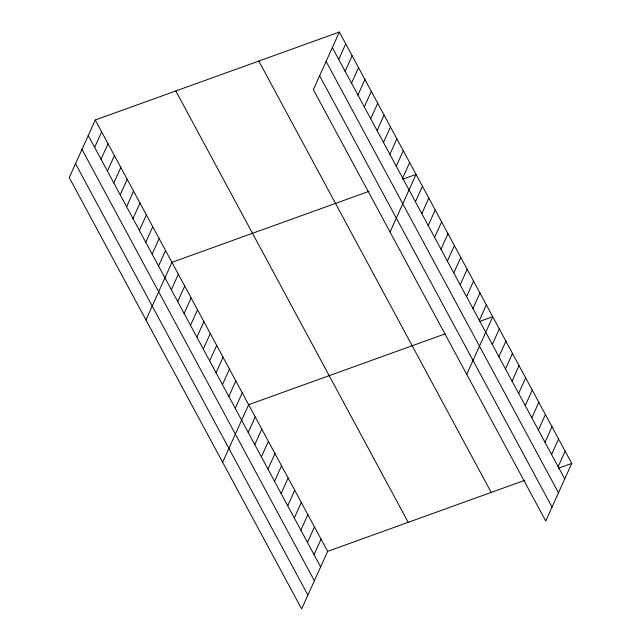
<?xml version="1.0" encoding="UTF-8"?>
<svg xmlns="http://www.w3.org/2000/svg" width="641" height="641" viewBox="0 0 641 641"><rect width="100%" height="100%" fill="white"/><g stroke="black" fill="none" stroke-linecap="round" stroke-linejoin="round"><path stroke-width="0.96" d="M339.361 32.05L313.353 89.652L545.747 521.005L571.748 463.411L339.361 32.05L95.253 119.995L69.252 177.589L301.639 608.95L327.647 551.348L524.835 480.309M94.644 147.366L101.647 131.854M101.03 159.232L108.041 143.72M107.424 171.091L114.427 155.579M113.818 182.957L120.82 167.445M120.204 194.816L127.206 179.304M126.597 206.674L133.6 191.17M132.983 218.541L139.986 203.029M139.377 230.399L146.38 214.895M145.771 242.266L152.774 226.754M152.157 254.124L159.16 238.612M158.551 265.991L165.554 250.479M145.94 319.939L171.94 262.337L369.136 191.298M171.331 289.716L178.334 274.204M177.717 301.574L184.728 286.062M184.111 313.441L191.114 297.929M190.505 325.299L197.508 309.787M196.891 337.166L203.894 321.654M203.285 349.025L210.288 333.512M338.752 59.421L345.755 43.908M209.671 360.891L216.682 345.379M345.138 71.287L352.141 55.775M216.065 372.75L223.068 357.237M351.532 83.146L358.535 67.634M222.459 384.616L229.462 369.104M357.926 95.012L364.929 79.5M228.845 396.475L235.848 380.962M364.312 106.871L371.315 91.359M235.239 408.341L242.242 392.829M370.706 118.737L377.709 103.225M222.627 462.289L248.628 404.687L444.934 333.969M377.092 130.596L384.095 115.084M248.211 432.427L255.214 416.914M383.486 142.462L390.489 126.95M254.798 444.646L261.8 429.133M389.872 154.321L396.883 138.809M261.384 456.865L268.387 441.353M396.266 166.187L403.269 150.675M267.962 469.092L274.965 453.58M402.66 178.046L409.663 162.534M274.548 481.311L281.551 465.799M390.048 231.994L416.049 174.4L402.772 179.184M281.135 493.53L288.138 478.018M415.44 201.771L422.443 186.259M287.721 505.757L294.724 490.245M421.826 213.637L428.829 198.125M294.299 517.976L301.302 502.464M428.22 225.496L435.223 209.984M300.885 530.195L307.888 514.683M434.614 237.362L441.617 221.85M307.472 542.422L314.475 526.91M441 249.221L448.003 233.709M314.058 554.641L321.061 539.129M447.394 261.087L454.397 245.575M453.78 272.946L460.783 257.434M460.174 284.812L467.177 269.3M466.56 296.671L473.571 281.159M472.954 308.537L479.957 293.025M479.348 320.396L486.351 304.884M466.736 374.344L492.737 316.75L479.46 321.534M492.32 344.481L499.323 328.969M498.906 356.7L505.909 341.188M505.493 368.928L512.496 353.415M512.071 381.147L519.074 365.634M518.657 393.366L525.66 377.853M525.243 405.593L532.246 390.081M531.83 417.812L538.833 402.3M538.408 430.031L545.411 414.519M544.994 442.258L551.997 426.746M551.581 454.477L558.583 438.965M558.167 466.696L565.17 451.184M558.471 468.194L571.748 463.411M332.358 47.562L564.745 478.923M326.093 61.448L558.479 492.809M319.627 75.758L552.013 507.119M258.812 61.071L491.198 492.432M175.81 90.974L408.197 522.327M95.253 119.995L327.647 551.348M88.25 135.507L320.636 566.86M81.984 149.393L314.37 580.754M75.518 163.703L307.904 595.064"/></g></svg>
